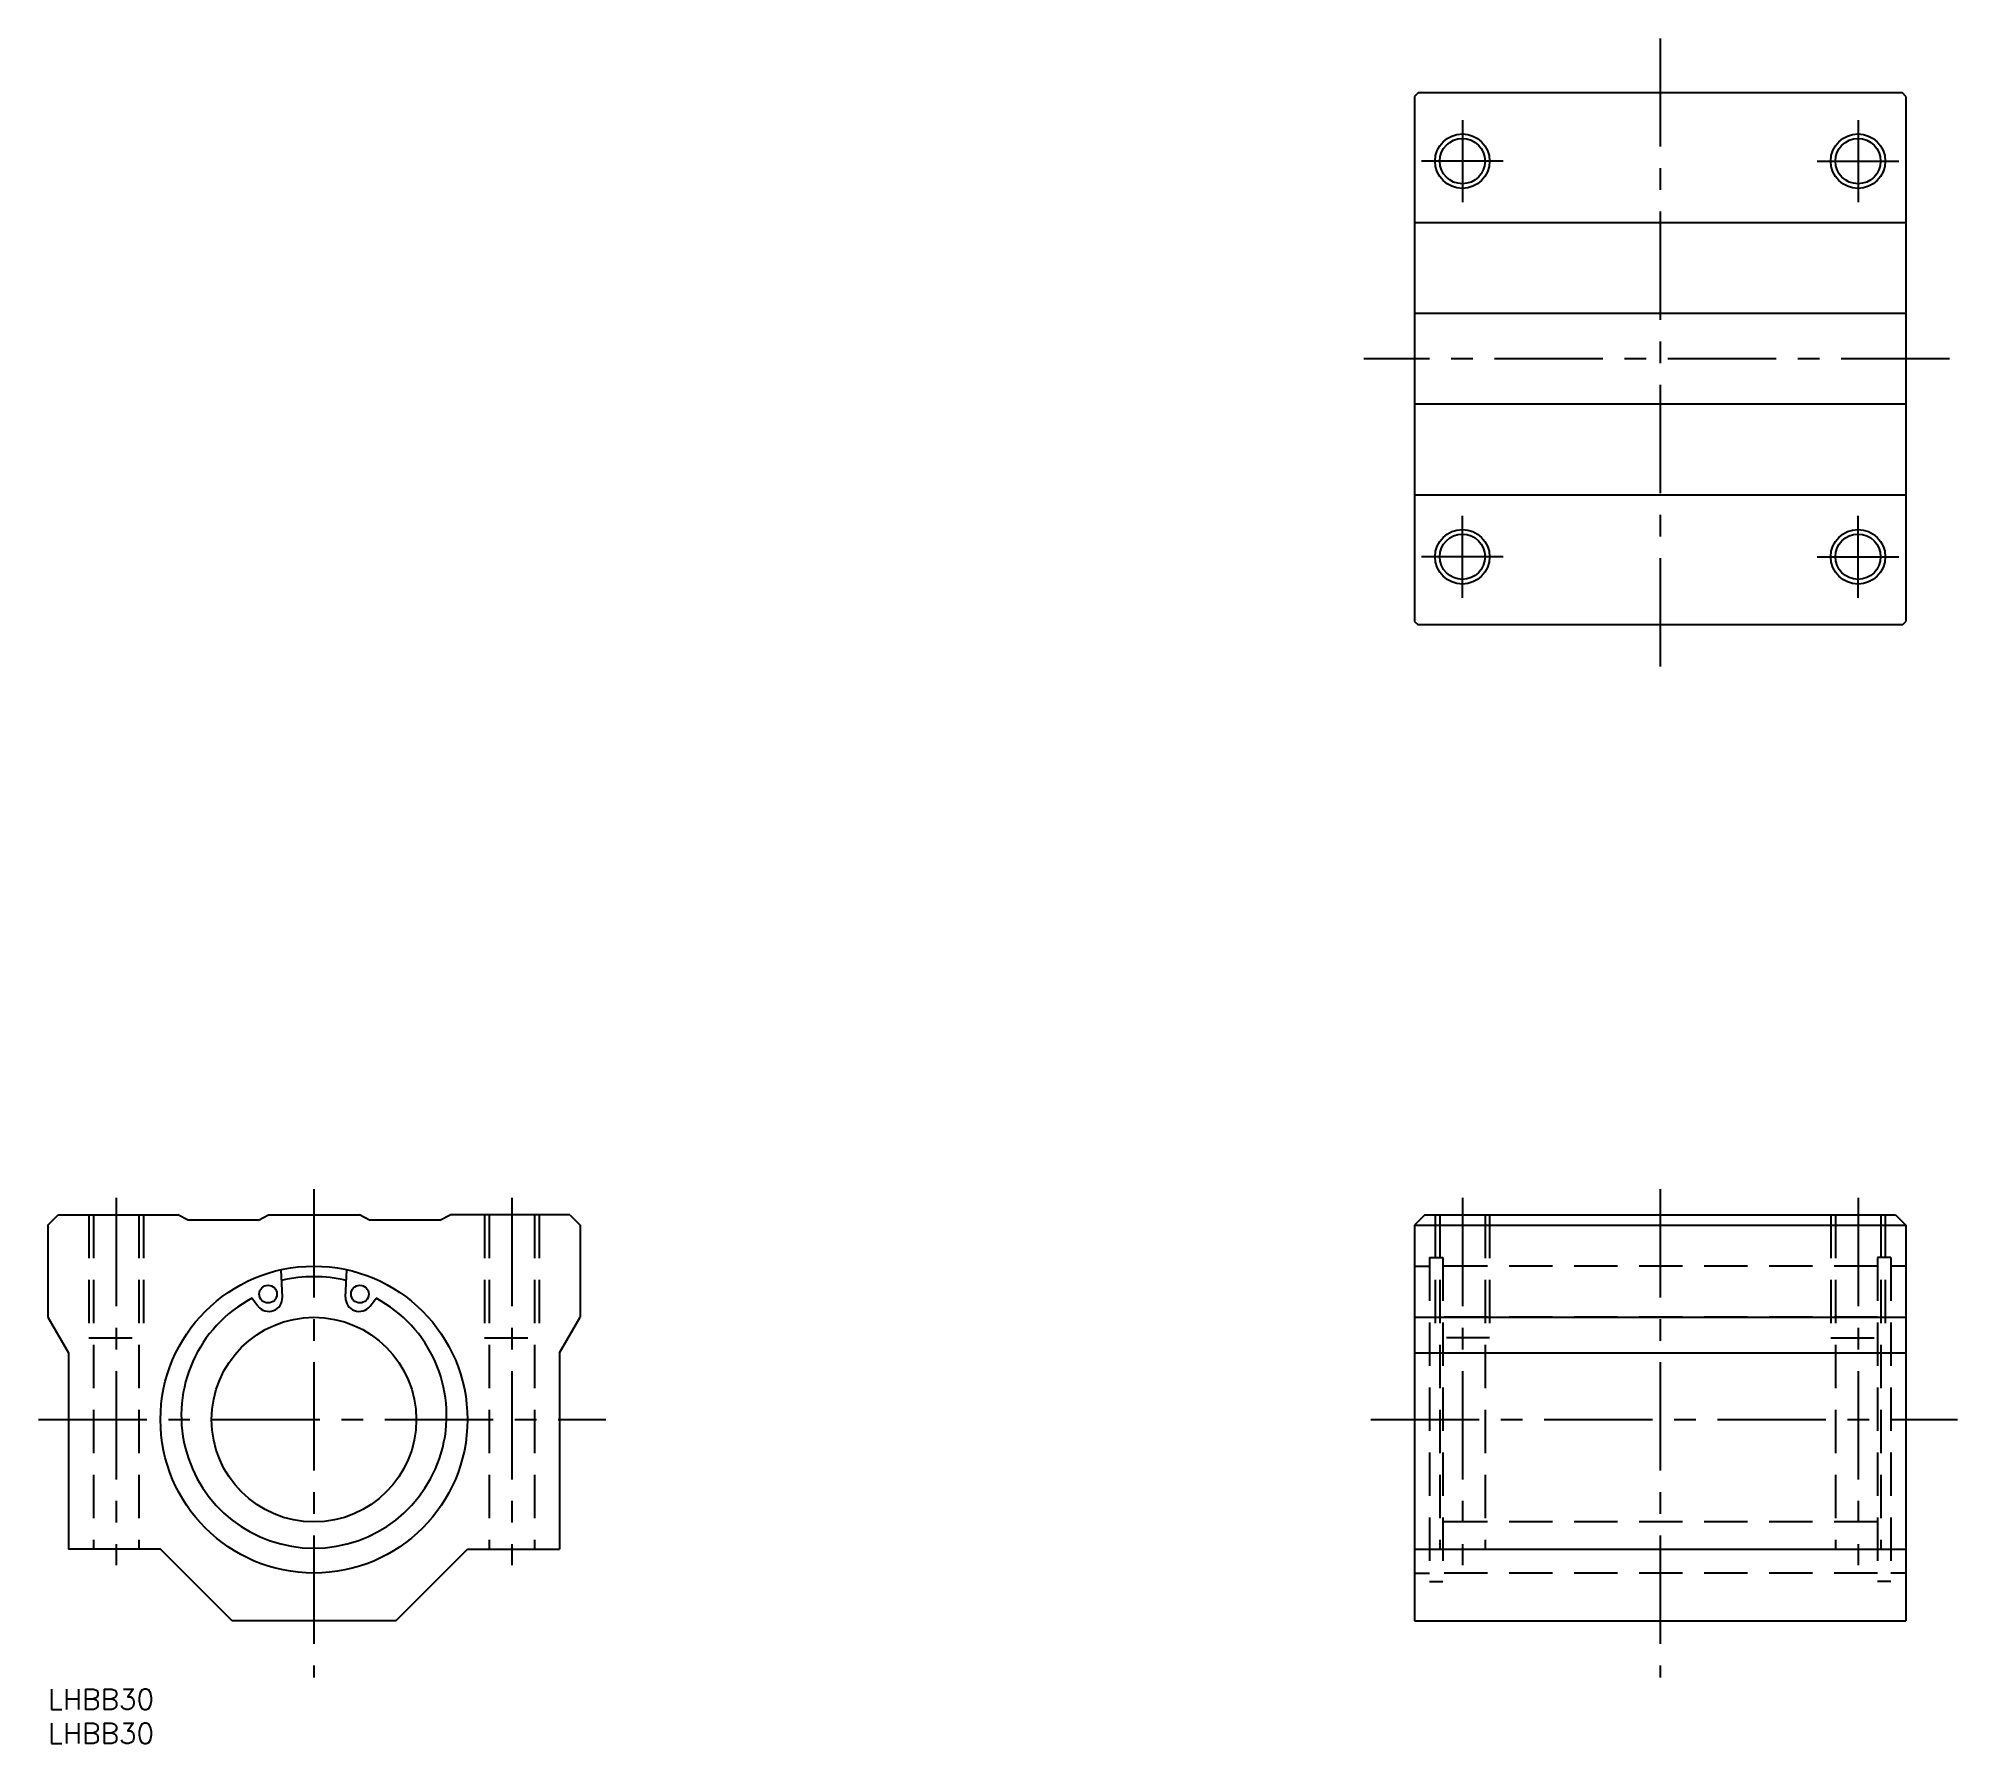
# Model space of a CAD drawing. Extents: x -1 to 280, y -8 to 242.
import ezdxf

# ---------------------------------------------------------------- set-up
doc = ezdxf.new("R2010")
doc.units = 0
doc.header["$LTSCALE"] = 0.5
doc.linetypes.add('CENTER', pattern=[50.8, 31.75, -6.35, 6.35, -6.35])
doc.linetypes.add('DASHED', pattern=[19.05, 12.7, -6.35])
for name, color, linetype in [('MSM_CENTER', 1, 'CENTER'), ('MSM_CONTINUOUS', 7, 'CONTINUOUS'), ('MSM_DASHED', 4, 'DASHED'), ('MSM_NARROW', 5, 'CONTINUOUS'), ('MSM_PART_NUMBER', 7, 'CONTINUOUS')]:
    doc.layers.add(name, color=color, linetype=linetype)
doc.styles.get("Standard").update_dxf_attribs({"font": 'txt.shx', "height": 3, "bigfont": 'bigfont.shx'})

# ---------------------------------------------------------------- blocks, each defined once
blk = doc.blocks.new('*U2')
at = {"layer": 'MSM_PART_NUMBER'}
blk.add_text('LHBB30', height=3, dxfattribs=at).set_placement((0, -3))
blk = doc.blocks.new('*U3')
at = {"layer": 'MSM_PART_NUMBER'}
blk.add_text('LHBB30', height=3, dxfattribs=at).set_placement((0, -8))

msp = doc.modelspace()

# ---------------------------------------------------------------- linework, layer by layer
at = {"layer": 'MSM_CENTER'}
for p, q in [((236.35, 242), (236.35, 148.66)), ((207.35, 230), (207.35, 218)), ((265.35, 230), (265.35, 218)), ((213.35, 224), (201.35, 224)), ((259.35, 224), (271.35, 224)), ((278.75, 195), (192.89, 195)), ((207.35, 160), (207.35, 172)), ((265.35, 160), (265.35, 172)), ((213.35, 166), (201.35, 166)), ((259.35, 166), (271.35, 166)), ((39, 73.3), (39, 1.7)), ((236.35, 73.3), (236.35, 1.7)), ((10, 72.02), (10, 18.15)), ((68, 72.02), (68, 18.15)), ((207.35, 72.02), (207.35, 18.15)), ((265.35, 72.02), (265.35, 18.15)), ((-1.4, 39.5), (81.8, 39.5)), ((193.95, 39.5), (279.95, 39.5))]:
    msp.add_line(p, q, dxfattribs=at)
at = {"layer": 'MSM_CONTINUOUS'}
for p, q in [((200.85, 234), (200.35, 233.5)), ((271.85, 234), (200.85, 234)), ((272.35, 233.5), (271.85, 234)), ((200.35, 233.5), (200.35, 156.5)), ((272.35, 233.5), (272.35, 156.5)), ((272.35, 214.95), (200.35, 214.95)), ((272.35, 201.65), (200.35, 201.65)), ((272.35, 188.35), (200.35, 188.35)), ((272.35, 175.05), (200.35, 175.05)), ((200.35, 156.5), (200.85, 156)), ((271.85, 156), (200.85, 156)), ((253.6, 156), (253.6, 156)), ((271.85, 156), (272.35, 156.5)), ((0, 68), (1.5, 69.5)), ((0, 68), (0, 54.5)), ((1.5, 69.5), (19.05, 69.5)), ((20.55, 68.75), (19.05, 69.5)), ((30.85, 68.75), (20.55, 68.75)), ((30.85, 68.75), (32.35, 69.5)), ((32.35, 69.5), (45.65, 69.5)), ((47.15, 68.75), (45.65, 69.5)), ((57.45, 68.75), (47.15, 68.75)), ((57.45, 68.75), (58.95, 69.5)), ((76.5, 69.5), (58.95, 69.5)), ((76.5, 69.5), (78, 68)), ((78, 68), (78, 54.5)), ((201.85, 69.5), (200.35, 68)), ((200.35, 68), (272.35, 68)), ((200.35, 68), (200.35, 10)), ((201.85, 69.5), (270.85, 69.5)), ((270.85, 69.5), (272.35, 68)), ((272.35, 68), (272.35, 10)), ((34.37, 57.44), (34.19, 61.48)), ((43.63, 57.44), (43.81, 61.48)), ((30.78, 56.14), (29.9, 57.29)), ((47.22, 56.14), (48.1, 57.29)), ((0, 54.5), (3, 49.3)), ((75, 49.3), (78, 54.5)), ((200.35, 54.5), (272.35, 54.5)), ((3, 49.3), (3, 20.5)), ((75, 49.3), (75, 20.5)), ((200.35, 49.3), (272.35, 49.3)), ((16.5, 20.5), (3, 20.5)), ((27, 10), (16.5, 20.5)), ((51, 10), (61.5, 20.5)), ((61.5, 20.5), (75, 20.5)), ((200.35, 20.5), (272.35, 20.5)), ((51, 10), (27, 10)), ((200.35, 10), (272.35, 10))]:
    msp.add_line(p, q, dxfattribs=at)
for centre, radius in [((207.35, 224), 3.32), ((265.35, 224), 3.32), ((207.35, 166), 3.32), ((265.35, 166), 3.32), ((39, 39.5), 22.5), ((32.27, 57.9), 1.3), ((45.73, 57.9), 1.3), ((39, 39.5), 15)]:
    msp.add_circle(centre, radius, dxfattribs=at)
for centre, radius, start, end in [((39, 39.5), 20.95, 76.9236, 103.0764), ((39, 40.1), 19.45, 117.8957, 62.1043), ((32.37, 57.36), 2, 217.5057, 2.4933), ((45.63, 57.36), 2, 177.5067, 322.4943)]:
    msp.add_arc(centre, radius, start, end, dxfattribs=at)
at = {"layer": 'MSM_DASHED'}
for p, q in [((6, 69.5), (6, 51.5)), ((6.68, 69.5), (6.68, 20.5)), ((13.32, 69.5), (13.32, 20.5)), ((14, 69.5), (14, 51.5)), ((64, 69.5), (64, 51.5)), ((64.68, 69.5), (64.68, 20.5)), ((71.32, 69.5), (71.32, 20.5)), ((72, 69.5), (72, 51.5)), ((203.35, 69.5), (203.35, 51.5)), ((204.03, 69.5), (204.03, 20.5)), ((210.68, 69.5), (210.68, 20.5)), ((211.35, 69.5), (211.35, 51.5)), ((261.35, 69.5), (261.35, 51.5)), ((262.03, 69.5), (262.03, 20.5)), ((268.68, 69.5), (268.68, 20.5)), ((269.35, 69.5), (269.35, 51.5)), ((200.35, 62), (202.55, 62)), ((202.55, 63.25), (202.55, 15.75)), ((202.55, 63.25), (204.5, 63.25)), ((204.5, 63.25), (204.5, 15.75)), ((268.2, 62), (204.5, 62)), ((268.2, 63.25), (268.2, 15.75)), ((270.15, 63.25), (268.2, 63.25)), ((270.15, 63.25), (270.15, 15.75)), ((272.35, 62), (270.15, 62)), ((268.2, 54.5), (204.5, 54.5)), ((6, 51.5), (14, 51.5)), ((64, 51.5), (72, 51.5)), ((211.35, 51.5), (203.35, 51.5)), ((261.35, 51.5), (269.35, 51.5)), ((268.2, 24.5), (204.5, 24.5)), ((200.35, 17), (202.55, 17)), ((268.2, 17), (204.5, 17)), ((272.35, 17), (270.15, 17)), ((202.55, 15.75), (204.5, 15.75)), ((270.15, 15.75), (268.2, 15.75))]:
    msp.add_line(p, q, dxfattribs=at)
at = {"layer": 'MSM_NARROW'}
for centre in [(207.35, 224), (265.35, 224), (207.35, 166), (265.35, 166)]:
    msp.add_circle(centre, 4, dxfattribs=at)

# ---------------------------------------------------------------- block references
at = {"layer": 'MSM_CONTINUOUS'}
for name in ['*U2', '*U3']:
    msp.add_blockref(name, (0, 0), dxfattribs=at)

doc.saveas('drawing.dxf')
